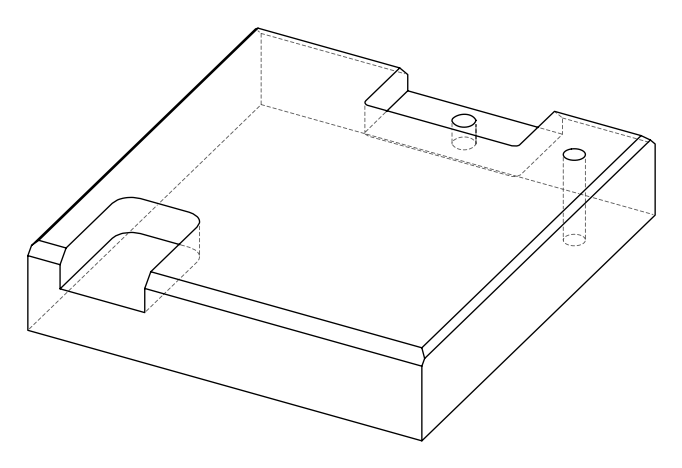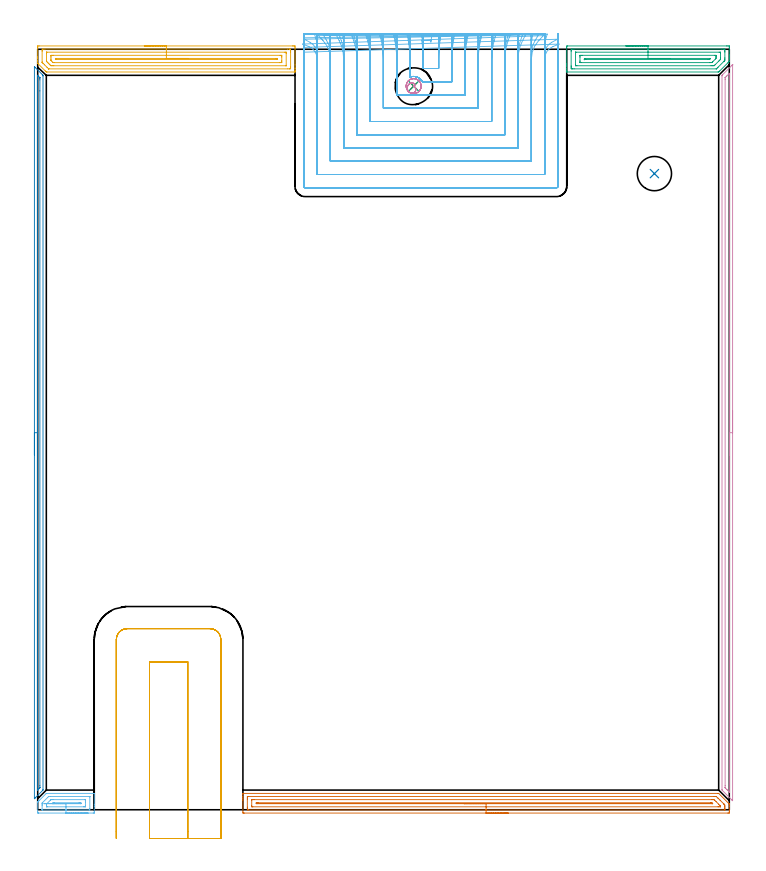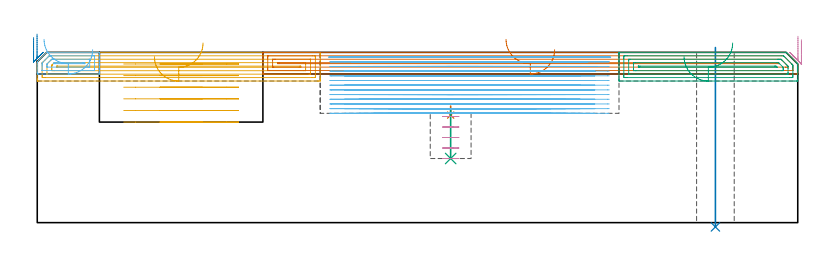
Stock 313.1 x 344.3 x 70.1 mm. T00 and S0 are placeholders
(PLAN: 12 operations, 6 tool changes, 102.1 min)
(1 SPOT_DRILL | STEP1POCKET | NXT0321_9005460120000 | 0.04 min | 2757 mm3)
(2 INDEXABLE_INSERT_DRILL_THROUGH_HOLE_FROM_SOLID | STEP1HOLE | NXT0302_002 | 0.3 min | 13206 mm3)
(3 DRILL_BLIND_HOLE_INTO_CENTER | STEP1POCKET | NXT0301_128 | 0.09 min | 2052 mm3)
(4 MILL_ROUGH_BLIND_HOLE_CONTOUR | STEP1POCKET | NXT0201_013 | Spiral | 0.72 min | 4869 mm3)
(5 AREA_MILL | FG_CHAMFER_SURFACE | UGT0205_001 | 4.82 min | 8565 mm3)
(6 AREA_MILL_1 | FG_CHAMFER_SURFACE_1 | UGT0205_001 | 0.96 min | 1228 mm3)
(7 AREA_MILL_2 | FG_CHAMFER_SURFACE_2 | UGT0205_001 | 7.17 min | 8940 mm3)
(8 AREA_MILL_3 | FG_CHAMFER_SURFACE_3 | UGT0205_001 | 5.4 min | 2479 mm3)
(9 AREA_MILL_4 | FG_CHAMFER_SURFACE_4 | UGT0205_001 | 3.09 min | 5579 mm3)
(10 AREA_MILL_5 | FG_CHAMFER_SURFACE_5 | UGT0205_001 | 5.44 min | 3764 mm3)
(11 MILL_SLOT | SLOT_PARTIAL_RECTANGULAR | UGT0201_136 | Follow Part, ap 5, ae 75% | 5.87 min | 174557 mm3)
(12 MILL_SLOT_1 | SLOT_PARTIAL_RECTANGULAR_1 | NXT0201_009 | Follow Part, ap 2, ae 75% | 68.19 min | 199247 mm3)
(TOOL NXT0321_9005460120000 | NC Spot Drill, 142deg, 12mm, Carbide, Uncoated | D12 PA142 FL30 Z2)
(TOOL NXT0302_002 | Index. Insert Drill 15.5mm [880-D1550L20-05] | D15.5 PA176 FL78 Z2)
(TOOL NXT0301_128 | Carbide Drill 12mm [861.1-1200-036A1-GP GC34] | D12 PA150 FL37.4 Z2)
(TOOL NXT0201_013 | ENDMILL 10mm | D10 FL30 Z4)
(TOOL UGT0205_001 | Chamfer Mill 20 x 3 x 45 deg. | D20 FL50 Z2)
(TOOL UGT0201_136 | Carbide End Mill 20.0 | D20 FL30 Z4)
(TOOL NXT0201_009 | ENDMILL 8mm [2P460-0800-NA 1630] | D8 FL26 Z6)
(OP 1 SPOT_DRILL)
G17 G21 G94 G90
T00 M6
G54
G17 G0 G90 X170.2 Y327.6 S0 M3
G43 Z80.1 H0
G94 G81 G98 Z44.277 F250. R48.
G80
M5
M2
(OP 2 INDEXABLE_INSERT_DRILL_THROUGH_HOLE_FROM_SOLID)
G17 G21 G94 G90
T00 M6
G54
G17 G0 G90 X279.2 Y288. S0 M3
G43 Z80.1 H1
G94 G81 G98 Z-1.771 F250. R72.1
G80
M5
M2
(OP 3 DRILL_BLIND_HOLE_INTO_CENTER)
G17 G21 G94 G90
T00 M6
G54
G17 G0 G90 X170.2 Y327.6 S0 M3
G43 Z80.1 H1
G94 G81 G98 Z26.4 F250. R47.
G80
M5
M2
(OP 4 MILL_ROUGH_BLIND_HOLE_CONTOUR)
G17 G21 G94 G90
T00 M6
G54
G17 G0 G90 X170.2 Y327.6 S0 M3
G43 Z80.1 H0
Z43.68
G94 G3 X170.64 Y328.401 R0.522 F250.
X169.289 Y329.035 R1.391
X167.341 Y327.069 R2.25
X168.752 Y324.524 R2.488
X173.276 Y326.152 R3.4
X168.752 Y324.524 R-3.4
X171.014 Y325.338 R1.7
X170.2 Y327.6 R1.7
G0 Z39.36
G3 X170.64 Y328.401 R0.522
X169.289 Y329.035 R1.391
X167.341 Y327.069 R2.25
X168.752 Y324.524 R2.488
X173.276 Y326.152 R3.4
X168.752 Y324.524 R-3.4
X171.014 Y325.338 R1.7
X170.2 Y327.6 R1.7
G0 Z35.04
G3 X170.64 Y328.401 R0.522
X169.289 Y329.035 R1.391
X167.341 Y327.069 R2.25
X168.752 Y324.524 R2.488
X173.276 Y326.152 R3.4
X168.752 Y324.524 R-3.4
X171.014 Y325.338 R1.7
X170.2 Y327.6 R1.7
G0 Z30.72
G3 X170.64 Y328.401 R0.522
X169.289 Y329.035 R1.391
X167.341 Y327.069 R2.25
X168.752 Y324.524 R2.488
X173.276 Y326.152 R3.4
X168.752 Y324.524 R-3.4
X171.014 Y325.338 R1.7
X170.2 Y327.6 R1.7
G0 Z26.4
G3 X170.64 Y328.401 R0.522
X169.289 Y329.035 R1.391
X167.341 Y327.069 R2.25
X168.752 Y324.524 R2.488
X173.276 Y326.152 R3.4
X168.752 Y324.524 R-3.4
X171.014 Y325.338 R1.7
X170.2 Y327.6 R1.7
G0 Z80.1
M5
M2
(OP 5 AREA_MILL)
G17 G21 G94 G90
T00 M6
G54
G17 G0 G90 X48.25 Y345.8 S1061 M3
G43 Z80.1 H0
Z68.3
G94 G1 X48.288 Z67.428 F250.
X48.402 Z66.564
X48.591 Z65.712
X48.853 Z64.88
X49.187 Z64.074
X49.59 Z63.3
X50.058 Z62.564
X50.59 Z61.872
X51.179 Z61.229
X51.822 Z60.64
X52.514 Z60.108
X53.25 Z59.64
X54.024 Z59.237
X54.83 Z58.903
X55.662 Z58.641
X56.513 Z58.452
X57.378 Z58.338
X58.25 Z58.3
X115.314
X115.88 Y345.799 Z58.301
X116.44 Y345.794 Z58.304
X116.492 Y345.792 Z58.306
X116.496 Y345.237 Z58.861
X116.5 Y344.62 Z59.478
Y337.232 Z66.863
Y335.798 Z68.299
Y335.453 Z68.642
Y334.763 Z69.337
Y334.437 Z69.663
Y334.046 Z70.045
X116.491 Y334.003 Z70.088
X116.327 Y334. Z70.1
X4.194
X3.896 Y334.004 Z70.09
X3.724 Y334.175 Z69.922
X3.412 Y334.488 Z69.612
X0.322 Y337.577 Z66.521
X0.222 Y337.676 Z66.42
X0.024 Y337.877 Z66.221
X0.009 Y337.899 Z66.2
X0. Y337.917 Z66.181
Y339.011 Z65.084
Y340.245 Z63.852
Y340.789 Z63.305
Y344.964 Z59.133
X0.002 Y345.237 Z58.86
X0.008 Y345.792 Z58.306
X0.06 Y345.794 Z58.304
X0.62 Y345.8 Z58.3
X58.25
Y344.386 Z59.714
X113.161
X114.057 Y344.384 Z59.716
X114.093 Y344.382 Z59.718
X114.49 Y344.347 Z59.753
X114.497 Y343.945 Z60.155
X114.499 Y343.458 Z60.642
X114.5 Y343.053 Z61.047
X114.499 Y336.342 Z67.758
X114.498 Y335.94 Z68.16
X114.49 Y335.453 Z68.647
X114.128 Y335.418 Z68.682
X114.093 Y335.417 Z68.683
X113.238 Y335.414 Z68.686
X5.087 Y335.415 Z68.685
X5.049 Y335.416 Z68.684
X4.972 Y335.42 Z68.68
X4.937 Y335.424 Z68.676
X4.925 Y335.432 Z68.668
X4.9 Y335.453 Z68.647
X4.194 Y336.156 Z67.944
X3.118 Y337.232 Z66.868
X2.407 Y337.943 Z66.157
X2.231 Y338.121 Z65.979
X2.057 Y338.301 Z65.799
X2.011 Y338.351 Z65.749
X2.007 Y338.375 Z65.725
X2.003 Y338.425 Z65.675
X2. Y338.526 Z65.574
X2.001 Y343.458 Z60.642
X2.002 Y343.861 Z60.24
X2.01 Y344.347 Z59.753
X2.372 Y344.382 Z59.718
X2.407 Y344.383 Z59.717
X3.262 Y344.386 Z59.714
X58.25
Y342.972 Z61.128
X111.902 Y342.971 Z61.129
X112.306 Y342.969 Z61.131
X112.44 Y342.967 Z61.133
X112.481 Y342.965 Z61.135
X112.49 Y342.89 Z61.21
X112.495 Y342.761 Z61.339
X112.499 Y342.568 Z61.532
X112.5 Y342.376 Z61.725
X112.498 Y337.04 Z67.06
X112.49 Y336.847 Z67.253
X112.487 Y336.834 Z67.266
X112.482 Y336.832 Z67.268
X112.458 Y336.83 Z67.27
X112.407 Y336.829 Z67.271
X112.306 Y336.828 Z67.272
X7.279 Y336.829 Z67.271
X6.874
X6.383 Y336.832 Z67.268
X5.981 Y336.836 Z67.265
X5.575 Y337.232 Z66.868
X5.087 Y337.713 Z66.387
X4.681 Y338.121 Z65.979
X4.194 Y338.617 Z65.483
X4.01 Y338.82 Z65.28
X4.005 Y339.011 Z65.089
X4.001 Y339.202 Z64.898
X4. Y342.568 Z61.532
X4.001 Y342.76 Z61.34
X4.01 Y342.954 Z61.146
X4.013 Y342.966 Z61.134
X4.018 Y342.968 Z61.132
X4.042 Y342.97 Z61.13
X4.093 Y342.971 Z61.129
X4.194 Y342.972 Z61.128
X58.25
Y341.557 Z62.543
X109.749 Y341.556 Z62.544
X110.421 Y341.55 Z62.55
X110.49 Y341.543 Z62.557
X110.493 Y341.443 Z62.657
X110.497 Y341.232 Z62.868
X110.5 Y340.809 Z63.291
Y339.03 Z65.07
X110.497 Y338.575 Z65.525
X110.493 Y338.358 Z65.742
X110.49 Y338.255 Z65.845
X110.39 Y338.249 Z65.851
X109.626 Y338.243 Z65.857
X109.503
X7.646
X7.26 Y338.245 Z65.855
X7.068 Y338.248 Z65.852
X7.024 Y338.249 Z65.851
X6.973 Y338.287 Z65.813
X6.874 Y338.379 Z65.721
X6.244 Y339.011 Z65.089
X6.036 Y339.225 Z64.875
X6.01 Y339.258 Z64.842
X6.006 Y339.283 Z64.817
X6.003 Y339.337 Z64.763
X6.001 Y339.446 Z64.654
X6. Y339.881 Z64.219
Y340.77 Z63.33
X6.003 Y341.225 Z62.875
X6.007 Y341.442 Z62.658
X6.01 Y341.545 Z62.555
X6.11 Y341.551 Z62.549
X6.874 Y341.557 Z62.543
X6.997
X58.25
Y340.143 Z63.957
X107.839
X108.489 Y340.142 Z63.958
X108.492 Y340.14 Z63.96
X108.498 Y340.134 Z63.966
X108.495 Y339.9 Z64.2
X108.49 Y339.736 Z64.364
X108.481 Y339.664 Z64.436
X108.327 Y339.661 Z64.439
X108.082 Y339.658 Z64.442
X8.417 Y339.657 Z64.443
X8.254 Y339.658 Z64.442
X8.124 Y339.661 Z64.439
X8.045 Y339.665 Z64.435
X8.023 Y339.687 Z64.413
X8.01 Y339.9 Z64.2
Y340.064 Z64.036
X8.019 Y340.136 Z63.964
X8.173 Y340.139 Z63.961
X8.418 Y340.142 Z63.958
X58.25 Y340.143 Z63.957
X59.122 Z63.995
X59.986 Z64.109
X60.838 Z64.298
X61.67 Z64.56
X62.476 Z64.894
X63.25 Z65.297
X63.986 Z65.765
X64.678 Z66.296
X65.321 Z66.886
X65.91 Z67.529
X66.441 Z68.221
X66.91 Z68.957
X67.313 Z69.731
X67.647 Z70.537
X67.909 Z71.369
X68.098 Z72.22
X68.212 Z73.085
X68.25 Z73.957
G0 Z80.1
M5
M2
(OP 6 AREA_MILL_1)
G17 G21 G94 G90
T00 M6
G54
G17 G0 G90 X22.8 Y-1.5 S1061 M3
G43 Z80.1 H0
Z71.2
G94 G1 X22.762 Z70.329 F250.
X22.648 Z69.464
X22.459 Z68.612
X22.197 Z67.78
X21.863 Z66.974
X21.46 Z66.2
X20.992 Z65.464
X20.46 Z64.772
X19.871 Z64.129
X19.228 Z63.54
X18.536 Z63.009
X17.8 Z62.54
X17.026 Z62.137
X16.22 Z61.803
X15.388 Z61.541
X14.536 Z61.352
X13.672 Z61.238
X12.8 Z61.2
X0.456
X0.251 Y-1.497 Z61.203
X0. Y-1.491 Z61.205
Y-1.054 Z61.646
Y3.392 Z66.091
X0.001 Y3.495 Z66.191
X0.015 Y3.516 Z66.213
X0.183 Y3.686 Z66.381
X0.456 Y3.956 Z66.655
X0.53 Y4.03 Z66.73
X0.774 Y4.275 Z66.973
X3.865 Y7.366 Z70.064
X3.888 Y7.385 Z70.084
X3.904 Y7.394 Z70.091
X3.983 Y7.4 Z70.1
X25.585
X25.59 Y7.395 Z70.095
X25.6 Y7.368 Z70.067
Y2.479 Z65.179
Y1.625 Z64.319
X25.599 Y-1.024 Z61.671
X25.596 Y-1.477 Z61.219
X25.593 Y-1.491 Z61.205
X25.144 Y-1.5 Z61.2
X12.8
Y-0.086 Z62.614
X2.219 Y-0.085 Z62.615
X2.163
X2.033 Y-0.08 Z62.62
X2.009 Y-0.078 Z62.622
X2.005 Y-0.061 Z62.639
X2.002 Y-0.041 Z62.659
X2.001 Y-0.019 Z62.681
X2. Y0.078 Z62.778
Y1.845 Z64.545
X2.001 Y2.508 Z65.208
X2.002 Y2.726 Z65.426
X2.01 Y2.947 Z65.647
X2.022 Y3.06 Z65.76
X2.073 Y3.115 Z65.815
X2.219 Y3.269 Z65.969
X4.487 Y5.536 Z68.236
X4.864 Y5.909 Z68.609
X4.933 Y5.972 Z68.672
X5.746 Y5.985 Z68.685
X5.802
X23.381
X23.437
X23.567 Y5.98 Z68.68
X23.591 Y5.978 Z68.678
X23.595 Y5.961 Z68.661
X23.598 Y5.941 Z68.641
X23.599 Y5.919 Z68.619
X23.6 Y5.822 Z68.522
X23.599 Y0.524 Z63.224
X23.592 Y0.303 Z63.003
X23.578 Y-0.079 Z62.621
X23.381 Y-0.084 Z62.616
X23.325 Y-0.085 Z62.615
X12.8 Y-0.086 Z62.614
Y1.328 Z64.028
X4.279 Y1.329 Z64.029
X4.109 Y1.33 Z64.03
X4.063 Y1.332 Z64.032
X4.023 Y1.335 Z64.035
X4.01 Y1.412 Z64.112
X4. Y1.607 Z64.307
Y1.625 Z64.325
X4.001 Y2.49 Z65.19
X4.003 Y2.508 Z65.208
X4.024 Y2.612 Z65.312
X4.104 Y2.698 Z65.398
X4.228 Y2.827 Z65.527
X5.71 Y4.311 Z67.011
X5.972 Y4.561 Z67.261
X6.04 Y4.565 Z67.265
X6.333 Y4.57 Z67.27
X6.628 Y4.571 Z67.271
X7.213 Y4.572 Z67.272
X21.321 Y4.571 Z67.271
X21.491 Y4.57 Z67.27
X21.537 Y4.568 Z67.268
X21.577 Y4.565 Z67.265
X21.59 Y4.488 Z67.188
X21.6 Y4.293 Z66.993
Y4.275 Z66.975
Y3.409 Z66.109
Y1.625 Z64.325
X21.596 Y1.409 Z64.109
X21.592 Y1.356 Z64.056
X21.589 Y1.336 Z64.036
X21.525 Y1.333 Z64.033
X21.328 Y1.33 Z64.03
X21.032 Y1.329 Z64.029
X20.736
X12.8 Y1.328 Z64.028
Y2.743 Z65.443
X7.275 Y2.744 Z65.444
X6.692 Y2.749 Z65.449
X6.628 Y2.75 Z65.45
X6.627 Y2.768 Z65.468
X6.628 Y2.776 Z65.476
X6.936 Y3.083 Z65.783
X6.99 Y3.133 Z65.833
X7.009 Y3.148 Z65.848
X7.032 Y3.151 Z65.851
X7.086 Y3.154 Z65.854
X7.311 Y3.157 Z65.857
X7.51
X18.738
X18.972 Y3.156 Z65.856
X19.211 Y3.152 Z65.852
X19.59 Y3.142 Z65.842
X19.593 Y2.77 Z65.47
X19.584 Y2.749 Z65.449
X19.562 Y2.747 Z65.447
X19.504 Y2.745 Z65.445
X19.386 Y2.743 Z65.443
X12.8
X11.928 Z65.481
X11.064 Z65.595
X10.212 Z65.783
X9.38 Z66.046
X8.574 Z66.38
X7.8 Z66.782
X7.064 Z67.251
X6.372 Z67.782
X5.729 Z68.372
X5.14 Z69.015
X4.608 Z69.707
X4.14 Z70.443
X3.737 Z71.217
X3.403 Z72.022
X3.141 Z72.854
X2.952 Z73.706
X2.838 Z74.571
X2.8 Z75.443
G0 Z80.1
M5
M2
(OP 7 AREA_MILL_2)
G17 G21 G94 G90
T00 M6
G54
G17 G0 G90 X213. Y-1.5 S1061 M3
G43 Z80.1 H0
Z71.2
G94 G1 X212.962 Z70.328 F250.
X212.848 Z69.464
X212.659 Z68.612
X212.397 Z67.78
X212.063 Z66.974
X211.66 Z66.2
X211.192 Z65.464
X210.66 Z64.772
X210.071 Z64.129
X209.428 Z63.54
X208.736 Z63.009
X208. Z62.54
X207.226 Z62.137
X206.42 Z61.803
X205.588 Z61.541
X204.736 Z61.352
X203.872 Z61.238
X203. Z61.2
X93.523
X93.047 Y-1.495 Z61.203
X92.909 Y-1.492 Z61.206
X92.9 Y-1.024 Z61.673
Y4.275 Z66.969
Y4.81 Z67.507
Y5.158 Z67.854
Y5.694 Z68.39
Y6.041 Z68.736
Y7.026 Z69.725
X92.908 Y7.387 Z70.078
X92.909 Y7.397 Z70.088
X93.076 Y7.4 Z70.1
X308.009
X308.296 Y7.397 Z70.086
X308.326 Y7.376 Z70.073
X312.899 Y2.803 Z65.499
X313.073 Y2.625 Z65.321
X313.097 Y2.593 Z65.288
X313.1 Y2.429 Z65.127
Y1.625 Z64.319
Y-0.489 Z62.208
X313.095 Y-1.024 Z61.671
X313.091 Y-1.491 Z61.205
X312.952 Y-1.494 Z61.203
X312.477 Y-1.5 Z61.2
X203.
Y-0.086 Z62.614
X95.31 Y-0.085 Z62.615
X95.253
X94.924 Y-0.079 Z62.621
X94.91 Y0.028 Z62.728
X94.903 Y0.261 Z62.961
X94.901 Y0.742 Z63.442
X94.9 Y1.147 Z63.847
Y4.68 Z67.38
Y5.158 Z67.858
X94.902 Y5.562 Z68.262
X94.91 Y5.968 Z68.668
X94.913 Y5.98 Z68.68
X94.919 Y5.982 Z68.682
X94.944 Y5.984 Z68.684
X94.996 Y5.985 Z68.685
X95.101 Y5.986 Z68.686
X306.278 Y5.985 Z68.685
X307.115 Y5.98 Z68.68
X307.178 Y5.979 Z68.679
X308.009 Y5.236 Z67.936
X308.09 Y5.158 Z67.858
X308.902 Y4.348 Z67.048
X310.69 Y2.56 Z65.26
X310.707 Y2.543 Z65.243
X310.738 Y2.508 Z65.208
X311.09 Y2.113 Z64.813
X311.096 Y1.625 Z64.325
X311.099 Y1.221 Z63.921
Y0.742 Z63.442
X311.098 Y0.338 Z63.038
X311.09 Y-0.068 Z62.632
X311.087 Y-0.08 Z62.62
X311.081 Y-0.082 Z62.618
X311.056 Y-0.084 Z62.616
X311.004 Y-0.085 Z62.615
X310.899 Y-0.086 Z62.614
X203.
Y1.329 Z64.029
X97.397
X97.098 Y1.33 Z64.03
X96.998 Y1.332 Z64.032
X96.926 Y1.335 Z64.035
X96.91 Y1.431 Z64.131
X96.905 Y1.625 Z64.325
X96.901 Y1.819 Z64.519
Y4.275 Z66.975
X96.903 Y4.467 Z67.167
X96.91 Y4.534 Z67.234
X96.918 Y4.565 Z67.265
X96.948 Y4.566 Z67.266
X97.098 Y4.569 Z67.269
X97.691 Y4.571 Z67.271
X97.991
X305.028
X305.328 Y4.569 Z67.269
X305.928 Y4.564 Z67.264
X306.221 Y4.552 Z67.252
X306.514 Y4.275 Z66.975
X307.115 Y3.684 Z66.384
X308.292 Y2.508 Z65.208
X308.902 Y1.894 Z64.594
X309.031 Y1.757 Z64.457
X309.09 Y1.688 Z64.388
X309.093 Y1.625 Z64.325
X309.096 Y1.434 Z64.134
X309.09 Y1.366 Z64.066
X309.082 Y1.335 Z64.035
X309.052 Y1.334 Z64.034
X308.902 Y1.331 Z64.031
X308.309 Y1.329 Z64.029
X308.009
X203.
Y2.743 Z65.443
X99.541 Y2.744 Z65.444
X99.122 Y2.747 Z65.447
X98.922 Y2.75 Z65.45
X98.91 Y2.95 Z65.65
X98.922 Y3.15 Z65.85
X99.125 Y3.154 Z65.854
X99.359 Y3.156 Z65.856
X99.779 Y3.157 Z65.857
X304.671
X305.09 Y3.155 Z65.855
X305.156 Y3.153 Z65.853
X305.183 Y3.15 Z65.85
X305.203 Y3.137 Z65.837
X305.328 Y3.02 Z65.72
X305.565 Y2.779 Z65.479
X305.588 Y2.752 Z65.452
X305.589 Y2.749 Z65.449
X305.578 Y2.747 Z65.447
X305.495 Y2.744 Z65.444
X305.328 Y2.743 Z65.443
X305.091
X203.
X202.128 Z65.481
X201.264 Z65.595
X200.412 Z65.783
X199.58 Z66.046
X198.774 Z66.38
X198. Z66.782
X197.264 Z67.251
X196.572 Z67.782
X195.929 Z68.372
X195.34 Z69.015
X194.808 Z69.707
X194.34 Z70.443
X193.937 Z71.217
X193.603 Z72.022
X193.341 Z72.854
X193.152 Z73.706
X193.038 Z74.571
X193. Z75.443
G0 Z80.1
M5
M2
(OP 8 AREA_MILL_3)
G17 G21 G94 G90
T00 M6
G54
G17 G0 G90 X-1.5 Y160.7 S1061 M3
G43 Z80.1 H0
Z76.2
G94 G1 Y160.738 Z75.328 F250.
Y160.852 Z74.464
Y161.041 Z73.612
Y161.303 Z72.78
Y161.637 Z71.974
Y162.04 Z71.2
Y162.508 Z70.464
Y163.039 Z69.772
Y163.629 Z69.129
Y164.272 Z68.54
Y164.964 Z68.009
Y165.7 Z67.54
Y166.474 Z67.137
Y167.28 Z66.803
Y168.112 Z66.541
Y168.963 Z66.352
Y169.828 Z66.238
Y170.7 Z66.2
Y336.312
X-1.498 Y336.39
X-1.496 Y336.392 Z66.201
X-1.489 Y336.39 Z66.209
X-1.336 Y336.237 Z66.361
X-1.192 Y336.093 Z66.507
X2.273 Y332.627 Z69.972
X2.394 Y332.506 Z70.092
X2.4 Y332.226 Z70.1
Y9.152
X2.401 Y8.9 Z70.099
X2.273 Y8.772 Z69.972
X2.236 Y8.736 Z69.936
X-0.889 Y5.611 Z66.811
X-1.192 Y5.307 Z66.506
X-1.336 Y5.163 Z66.361
X-1.49 Y5.01 Z66.208
X-1.496 Y5.008 Z66.201
X-1.499 Y5.01 Z66.199
X-1.5 Y5.088 Z66.2
Y170.7
X-0.086 Z67.614
X-0.085 Y332.404 Z67.615
X-0.084 Y332.464 Z67.616
X-0.08 Y332.509 Z67.62
X-0.078 Y332.517 Z67.622
X-0.072 Y332.514 Z67.628
X0.004 Y332.444 Z67.704
X0.225 Y332.226 Z67.925
X0.896 Y331.55 Z68.596
X0.949 Y331.494 Z68.649
X0.973 Y331.466 Z68.673
X0.979 Y331.421 Z68.679
X0.983 Y331.333 Z68.683
X0.985 Y331.245 Z68.685
X0.986 Y330.441 Z68.686
Y325.447
Y10.87
X0.984 Y10.067 Z68.684
X0.982 Y9.981 Z68.682
X0.979 Y9.952 Z68.679
X0.965 Y9.927 Z68.665
X0.896 Y9.853 Z68.596
X0.56 Y9.511 Z68.26
X0.004 Y8.954 Z67.704
X-0.034 Y8.918 Z67.666
X-0.065 Y8.892 Z67.635
X-0.077 Y8.883 Z67.623
X-0.079 Y8.908 Z67.621
X-0.084 Y9.085 Z67.616
X-0.085 Y9.174 Z67.615
X-0.086 Y170.7 Z67.614
Y171.571 Z67.652
Y172.436 Z67.766
Y173.288 Z67.955
Y174.12 Z68.217
Y174.926 Z68.551
Y175.7 Z68.954
Y176.436 Z69.423
Y177.128 Z69.954
Y177.771 Z70.543
Y178.36 Z71.186
Y178.891 Z71.879
Y179.36 Z72.614
Y179.763 Z73.388
Y180.097 Z74.194
Y180.359 Z75.026
Y180.548 Z75.878
Y180.662 Z76.743
Y180.7 Z77.614
G0 Z80.1
M5
M2
(OP 9 AREA_MILL_4)
G17 G21 G94 G90
T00 M6
G54
G17 G0 G90 X266.3 Y345.8 S1061 M3
G43 Z80.1 H0
Z68.3
G94 G1 X266.338 Z67.428 F250.
X266.452 Z66.563
X266.641 Z65.712
X266.903 Z64.88
X267.237 Z64.074
X267.64 Z63.3
X268.108 Z62.564
X268.64 Z61.872
X269.229 Z61.229
X269.872 Z60.64
X270.564 Z60.108
X271.3 Z59.64
X272.074 Z59.237
X272.88 Z58.903
X273.712 Z58.641
X274.564 Z58.452
X275.428 Z58.338
X276.3 Z58.3
X311.916
X312.482 Y345.799 Z58.301
X313.041 Y345.794 Z58.303
X313.092 Y345.791 Z58.306
X313.1 Y345.237 Z58.86
Y341.679 Z62.415
Y341.131 Z62.966
Y340.789 Z63.306
Y340.242 Z63.854
Y339.9 Z64.194
X313.099 Y338.804 Z65.294
X313.097 Y338.798 Z65.301
X312.868 Y338.566 Z65.53
X312.482 Y338.181 Z65.918
X308.771 Y334.471 Z69.629
X308.482 Y334.181 Z69.915
X308.305 Y334.004 Z70.09
X308.015 Y334. Z70.1
X239.672
X239.51 Y334.003 Z70.088
X239.507 Y334.044 Z70.048
X239.5 Y334.433 Z69.667
Y334.769 Z69.33
Y335.453 Z68.642
Y336.684 Z67.413
Y337.232 Z66.863
Y337.847 Z66.248
Y345.237 Z58.861
X239.502 Y345.513 Z58.585
X239.51 Y345.792 Z58.306
X239.79 Y345.799 Z58.299
X276.3 Y345.8 Z58.3
Y344.386 Z59.714
X309.763
X310.658 Y344.384 Z59.716
X310.695 Y344.382 Z59.718
X311.09 Y344.347 Z59.753
X311.098 Y343.946 Z60.154
X311.099 Y343.458 Z60.642
X311.1 Y343.055 Z61.045
Y340.386 Z63.714
X311.099 Y339.9 Z64.2
X311.097 Y339.5 Z64.6
X311.09 Y339.256 Z64.844
X310.858 Y339.011 Z65.089
X310.778 Y338.928 Z65.172
X310.695 Y338.845 Z65.256
X308.015 Y336.164 Z67.936
X307.657 Y335.809 Z68.291
X307.296 Y335.453 Z68.647
X307.262 Y335.423 Z68.677
X307.198 Y335.417 Z68.683
X307.159 Y335.415 Z68.685
X242.837 Y335.414 Z68.686
X241.942 Y335.416 Z68.684
X241.905 Y335.418 Z68.682
X241.51 Y335.453 Z68.647
X241.502 Y335.854 Z68.246
X241.501 Y336.342 Z67.758
X241.5 Y336.745 Z67.355
X241.501 Y343.458 Z60.642
X241.502 Y343.859 Z60.241
X241.51 Y344.347 Z59.753
X241.87 Y344.382 Z59.718
X241.905 Y344.384 Z59.716
X242.76 Y344.386 Z59.714
X276.3
Y342.972 Z61.128
X308.504 Y342.971 Z61.129
X308.908 Y342.969 Z61.131
X309.042 Y342.967 Z61.133
X309.083 Y342.965 Z61.135
X309.09 Y342.886 Z61.214
X309.095 Y342.759 Z61.341
X309.099 Y342.568 Z61.532
X309.1 Y342.378 Z61.722
Y340.599 Z63.501
X309.095 Y339.9 Z64.2
X309.094 Y339.715 Z64.385
X308.908 Y339.514 Z64.586
X308.658 Y339.259 Z64.841
X308.411 Y339.011 Z65.089
X306.631 Y337.232 Z66.868
X306.429 Y337.032 Z67.068
X306.228 Y336.835 Z67.265
X305.737 Y336.831 Z67.269
X305.335 Y336.829 Z67.271
X304.846
X244.096
X243.692 Y336.831 Z67.269
X243.557 Y336.833 Z67.267
X243.517 Y336.835 Z67.265
X243.51 Y336.914 Z67.186
X243.505 Y337.041 Z67.059
X243.501 Y337.232 Z66.868
X243.5 Y337.423 Z66.677
X243.501 Y342.758 Z61.342
X243.509 Y342.95 Z61.15
X243.511 Y342.966 Z61.134
X243.516 Y342.968 Z61.132
X243.54 Y342.97 Z61.13
X243.591 Y342.971 Z61.129
X243.692 Y342.972 Z61.128
X276.3
Y341.557 Z62.543
X306.351
X307.023 Y341.55 Z62.55
X307.09 Y341.541 Z62.559
X307.094 Y341.442 Z62.658
X307.098 Y341.231 Z62.869
X307.1 Y340.811 Z63.289
Y340.789 Z63.311
X307.09 Y340.356 Z63.744
X307.084 Y340.145 Z63.955
X306.983 Y340.038 Z64.062
X306.85 Y339.9 Z64.2
X305.649 Y338.698 Z65.402
X305.335 Y338.387 Z65.713
X305.197 Y338.258 Z65.842
X304.441 Y338.245 Z65.855
X304.318 Y338.244 Z65.857
X246.249 Y338.243
X245.577 Y338.25 Z65.85
X245.51 Y338.259 Z65.841
X245.506 Y338.358 Z65.742
X245.502 Y338.569 Z65.531
X245.5 Y338.989 Z65.111
Y340.768 Z63.332
X245.502 Y341.223 Z62.877
X245.506 Y341.44 Z62.66
X245.51 Y341.543 Z62.557
X245.607 Y341.551 Z62.549
X246.372 Y341.557 Z62.543
X246.494
X276.3
Y340.143 Z63.957
X304.329
X304.441 Y340.141 Z63.959
X304.59 Y340.137 Z63.963
X304.624 Y340.134 Z63.966
X304.593 Y340.096 Z64.004
X304.556 Y340.056 Z64.044
X304.402 Y339.9 Z64.2
X304.227 Y339.733 Z64.367
X304.164 Y339.674 Z64.426
X304.036 Y339.664 Z64.436
X303.79 Y339.659 Z64.441
X303.548 Y339.658 Z64.442
X248.159 Y339.657 Z64.443
X247.508 Y339.658 Z64.442
X247.506 Y339.659 Z64.441
X247.502 Y339.664 Z64.436
X247.504 Y339.9 Z64.2
X247.51 Y340.064 Z64.036
X247.517 Y340.136 Z63.964
X247.67 Y340.139 Z63.961
X247.915 Y340.142 Z63.958
X276.3 Y340.143 Z63.957
X277.172 Z63.995
X278.036 Z64.109
X278.888 Z64.298
X279.72 Z64.56
X280.526 Z64.894
X281.3 Z65.297
X282.036 Z65.765
X282.728 Z66.296
X283.371 Z66.886
X283.96 Z67.529
X284.491 Z68.221
X284.96 Z68.957
X285.363 Z69.731
X285.697 Z70.537
X285.959 Z71.369
X286.148 Z72.22
X286.262 Z73.085
X286.3 Z73.957
G0 Z80.1
M5
M2
(OP 10 AREA_MILL_5)
G17 G21 G94 G90
T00 M6
G54
G17 G0 G90 X314.6 Y180.7 S1061 M3
G43 Z80.1 H0
Z75.3
G94 G1 Y180.662 Z74.428 F250.
Y180.548 Z73.564
Y180.359 Z72.712
Y180.097 Z71.88
Y179.763 Z71.074
Y179.36 Z70.3
Y178.892 Z69.564
Y178.361 Z68.872
Y177.771 Z68.229
Y177.128 Z67.64
Y176.436 Z67.109
Y175.7 Z66.64
Y174.926 Z66.237
Y174.12 Z65.903
Y173.288 Z65.641
Y172.437 Z65.452
Y171.572 Z65.338
Y170.7 Z65.3
Y4.185
X314.598 Y4.111
X314.596 Y4.108 Z65.302
X314.589 Y4.111 Z65.309
X314.54 Y4.159 Z65.357
X314.433 Y4.266 Z65.464
X314.291 Y4.408 Z65.607
X314.011 Y4.689 Z65.889
X309.923 Y8.777 Z69.976
X309.804 Y8.905 Z70.09
X309.8 Y9.167 Z70.1
Y332.233
X309.804 Y332.495 Z70.09
X309.923 Y332.624 Z69.976
X314.291 Y336.992 Z65.607
X314.433 Y337.134 Z65.464
X314.589 Y337.29 Z65.308
X314.596 Y337.292 Z65.301
X314.599 Y337.29 Z65.299
X314.6 Y337.215 Z65.3
Y170.7
X313.186 Z66.714
X313.185 Y8.183 Z66.715
X313.184 Y8.09 Z66.716
X313.182 Y8.029 Z66.718
X313.179 Y7.991 Z66.721
X313.169 Y7.993 Z66.731
X313.093 Y8.063 Z66.807
X312.875 Y8.275 Z67.025
X312.2 Y8.95 Z67.7
X311.982 Y9.168 Z67.918
X311.307 Y9.846 Z68.593
X311.255 Y9.902 Z68.645
X311.231 Y9.93 Z68.669
X311.221 Y9.97 Z68.679
X311.218 Y10.06 Z68.682
X311.216 Y10.152 Z68.684
X311.214 Y10.953 Z68.686
Y330.54
X311.216 Y331.34 Z68.684
X311.218 Y331.428 Z68.682
X311.221 Y331.458 Z68.679
X311.238 Y331.479 Z68.662
X311.307 Y331.553 Z68.593
X311.645 Y331.895 Z68.255
X311.982 Y332.232 Z67.918
X312.984 Y333.234 Z66.916
X313.093 Y333.343 Z66.807
X313.13 Y333.378 Z66.77
X313.161 Y333.404 Z66.739
X313.175 Y333.415 Z66.725
X313.179 Y333.4 Z66.721
X313.184 Y333.217 Z66.716
X313.185 Y333.125 Z66.715
X313.186 Y170.7 Z66.714
Y169.829 Z66.752
Y168.964 Z66.866
Y168.112 Z67.055
Y167.28 Z67.317
Y166.474 Z67.651
Y165.7 Z68.054
Y164.964 Z68.523
Y164.272 Z69.054
Y163.629 Z69.643
Y163.04 Z70.286
Y162.509 Z70.979
Y162.04 Z71.714
Y161.637 Z72.488
Y161.303 Z73.294
Y161.041 Z74.126
Y160.852 Z74.978
Y160.738 Z75.843
Y160.7 Z76.714
G0 Z80.1
M5
M2
(OP 11 MILL_SLOT)
G17 G21 G94 G90
T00 M6
G54
G17 G0 G90 X67.9 Y-13. S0 M3
G43 Z80.1 H0
Z65.317
G94 G1 Y-10. F250.
Y67. F500.
X50.6
Y-10.
Y-13. F250.
X82.9
Y-10.
Y77.1 F500.
G3 X78. Y82. R4.9
G1 X40.5
G3 X35.6 Y77.1 R4.9
G1 Y-10.
Y-13. F250.
G0 X67.9 Z60.533
G1 Y-10.
Y67. F500.
X50.6
Y-10.
Y-13. F250.
X82.9
Y-10.
Y77.1 F500.
G3 X78. Y82. R4.9
G1 X40.5
G3 X35.6 Y77.1 R4.9
G1 Y-10.
Y-13. F250.
G0 X67.9 Z55.75
G1 Y-10.
Y67. F500.
X50.6
Y-10.
Y-13. F250.
X82.9
Y-10.
Y77.1 F500.
G3 X78. Y82. R4.9
G1 X40.5
G3 X35.6 Y77.1 R4.9
G1 Y-10.
Y-13. F250.
G0 X67.9 Z50.967
G1 Y-10.
Y67. F500.
X50.6
Y-10.
Y-13. F250.
X82.9
Y-10.
Y77.1 F500.
G3 X78. Y82. R4.9
G1 X40.5
G3 X35.6 Y77.1 R4.9
G1 Y-10.
Y-13. F250.
G0 X67.9 Z46.183
G1 Y-10.
Y67. F500.
X50.6
Y-10.
Y-13. F250.
X82.9
Y-10.
Y77.1 F500.
G3 X78. Y82. R4.9
G1 X40.5
G3 X35.6 Y77.1 R4.9
G1 Y-10.
Y-13. F250.
G0 X67.9 Z41.4
G1 Y-10.
Y67. F500.
X50.6
Y-10.
Y-13. F250.
X82.9
Y-10.
Y77.1 F500.
G3 X78. Y82. R4.9
G1 X40.5
G3 X35.6 Y77.1 R4.9
G1 Y-10.
Y-13. F250.
G0 Z80.1
M5
M2
(OP 12 MILL_SLOT_1)
G17 G21 G94 G90
T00 M6
G54
G17 G0 G90 X178.534 Y351.269 S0 M3
G43 Z80.1 H1
Z68.169
G94 G1 X178.103 Y348.3 F250.
G3 X178.001 Y347.563 R58. F500.
X177.898 Y348.3 R58.
G1 X173.853
G2 X174.5 Y339.967 R54.
G1 Y335.6
X181.5
Y339.96
G2 X182.148 Y348.3 R54.
G1 X182.611 Y351.264 F250.
X167.25 Y351.254
X167.771 Y348.3
G2 X168.5 Y339.967 R48. F500.
G1 Y331.658
X168.627 Y331.722
X168.735 Y331.761
X169.173 Y331.867
X169.634 Y331.966
X169.877 Y331.995
X170.233 Y331.991
X170.714 Y331.968
X170.988 Y331.936
X171.306 Y331.853
X171.862 Y331.675
X172.056 Y331.597
X172.415 Y331.392
X172.903 Y331.078
X173.06 Y330.961
X173.757 Y330.203
X173.883 Y330.026
X174.105 Y329.6
X187.5
Y339.96
G2 X188.23 Y348.3 R48.
G1 X188.751 Y351.254 F250.
X161.07 Y351.24
X161.665 Y348.3
G2 X162.5 Y339.967 R42. F500.
G1 Y323.6
X168.36
X171.36 F250.
X169.013
X172.013
X193.5 F500.
Y339.96
G2 X194.336 Y348.3 R42.
G1 X194.932 Y351.24 F250.
X154.828 Y351.219
X155.522 Y348.3
G2 X156.5 Y339.967 R36. F500.
G1 Y317.6
X199.5
Y339.96
G2 X200.479 Y348.3 R36.
G1 X201.174 Y351.218 F250.
X148.486 Y351.182
X149.32 Y348.3
G2 X150.5 Y339.967 R30. F500.
G1 Y311.6
X205.5
Y339.96
G2 X206.683 Y348.3 R30.
G1 X207.517 Y351.182 F250.
X141.965 Y351.113
X143.007 Y348.3
G2 X144.5 Y339.967 R24. F500.
G1 Y305.6
X211.5
Y339.96
G2 X212.996 Y348.3 R24.
G1 X214.038 Y351.113 F250.
X135.066 Y350.959
X136.455 Y348.3
G2 X138.5 Y339.967 R18. F500.
G1 Y299.6
X217.5
Y339.96
G2 X219.549 Y348.3 R18.
G1 X220.939 Y350.959 F250.
X127.052 Y350.459
X129.135 Y348.3
G2 X132.5 Y339.967 R12. F500.
G1 Y293.6
X223.5
Y339.96
G2 X226.872 Y348.3 R12.
G1 X228.957 Y350.457 F250.
X119.909 Y346.649 F500.
X122.7 Y345.549 F250.
G2 X126.5 Y339.967 R6. F500.
G1 Y287.6
X229.5
Y339.96
G2 X233.302 Y345.543 R6.
G1 X236.094 Y346.641 F250.
X120.5 Y342.967 F500.
Y339.967 F250.
Y282.2 F500.
G3 X121.1 Y281.6 R0.6
G1 X234.9
G3 X235.5 Y282.2 R0.6
G1 Y339.96
Y342.96 F250.
G0 Z80.1
X173.803 Y351.28
Z66.238
G1 X174.146 Y348.3
G2 X174.5 Y342.128 R54. F500.
G1 Y335.6
X181.5
Y342.129
G2 X181.854 Y348.3 R54.
G1 X182.197 Y351.28 F250.
X167.716 Y351.275
X168.102 Y348.3
G2 X168.5 Y342.128 R48. F500.
G1 Y331.658
X168.627 Y331.722
X168.733 Y331.76
X169.201 Y331.873
X169.634 Y331.966
X169.874 Y331.995
X170.26 Y331.99
X170.714 Y331.968
X170.988 Y331.936
X171.306 Y331.853
X171.862 Y331.675
X172.056 Y331.597
X172.415 Y331.392
X172.903 Y331.078
X173.06 Y330.961
X173.757 Y330.203
X173.882 Y330.027
X174.105 Y329.6
X187.5
Y342.129
G2 X187.898 Y348.3 R48.
G1 X188.284 Y351.275 F250.
X161.603 Y351.267
X162.044 Y348.3
G2 X162.5 Y342.128 R42. F500.
G1 Y323.6
X168.36
X171.36 F250.
X169.013
X172.013
X193.5 F500.
Y342.129
G2 X193.956 Y348.3 R42.
G1 X194.397 Y351.267 F250.
X155.453 Y351.256
X155.967 Y348.3
G2 X156.5 Y342.128 R36. F500.
G1 Y317.6
X199.5
Y342.129
G2 X200.033 Y348.3 R36.
G1 X200.547 Y351.256 F250.
X149.241 Y351.236
X149.858 Y348.3
G2 X150.5 Y342.128 R30. F500.
G1 Y311.6
X205.5
Y342.129
G2 X206.141 Y348.3 R30.
G1 X206.759 Y351.236 F250.
X142.921 Y351.199
X143.693 Y348.3
G2 X144.5 Y342.128 R24. F500.
G1 Y305.6
X211.5
Y342.129
G2 X212.307 Y348.3 R24.
G1 X213.078 Y351.199 F250.
X136.38 Y351.118
X137.409 Y348.3
G2 X138.5 Y342.128 R18. F500.
G1 Y299.6
X217.5
Y342.129
G2 X218.591 Y348.3 R18.
G1 X219.619 Y351.118 F250.
X129.248 Y350.873
X130.791 Y348.3
G2 X132.5 Y342.128 R12. F500.
G1 Y293.6
X223.5
Y342.129
G2 X225.208 Y348.3 R12.
G1 X226.751 Y350.873 F250.
X120.678 Y348.834
X123.324 Y347.422
G2 X126.5 Y342.128 R6. F500.
G1 Y287.6
X229.5
Y342.129
G2 X232.687 Y347.429 R6.
G1 X235.337 Y348.836 F250.
X120.5 Y345.128 F500.
Y342.128 F250.
Y282.2 F500.
G3 X121.1 Y281.6 R0.6
G1 X234.9
G3 X235.5 Y282.2 R0.6
G1 Y342.129
Y345.129 F250.
G0 Z80.1
X174.368 Y351.298
Z64.308
G1 X174.469 Y348.3
G2 X174.5 Y346.473 R54. F500.
G1 Y335.6
X181.5
Y346.481
G2 X181.531 Y348.3 R54.
G1 X181.632 Y351.298 F250.
X168.351
X168.465 Y348.3
G2 X168.5 Y346.473 R48. F500.
G1 Y331.658
X168.627 Y331.722
X168.733 Y331.76
X169.201 Y331.873
X169.641 Y331.967
X169.874 Y331.995
X170.26 Y331.99
X170.714 Y331.968
X170.988 Y331.936
X171.306 Y331.853
X171.862 Y331.675
X172.054 Y331.598
X172.427 Y331.384
X172.903 Y331.078
X173.06 Y330.961
X173.757 Y330.203
X173.882 Y330.027
X174.105 Y329.6
X187.5
Y346.481
G2 X187.534 Y348.3 R48.
G1 X187.648 Y351.298 F250.
X162.33 Y351.297
X162.46 Y348.3
G2 X162.5 Y346.473 R42. F500.
G1 Y323.6
X168.36
X171.36 F250.
X169.013
X172.013
X193.5 F500.
Y346.481
G2 X193.539 Y348.3 R42.
G1 X193.669 Y351.297 F250.
X156.301 Y351.296
X156.454 Y348.3
G2 X156.5 Y346.473 R36. F500.
G1 Y317.6
X199.5
Y346.481
G2 X199.546 Y348.3 R36.
G1 X199.698 Y351.296 F250.
X150.262 Y351.294
X150.444 Y348.3
G2 X150.5 Y346.473 R30. F500.
G1 Y311.6
X205.5
Y346.481
G2 X205.555 Y348.3 R30.
G1 X205.737 Y351.294 F250.
X144.202 Y351.291
X144.43 Y348.3
G2 X144.5 Y346.473 R24. F500.
G1 Y305.6
X211.5
Y346.481
G2 X211.569 Y348.3 R24.
G1 X211.796 Y351.291 F250.
X138.103 Y351.284
X138.407 Y348.3
G2 X138.5 Y346.473 R18. F500.
G1 Y299.6
X217.5
Y346.481
G2 X217.592 Y348.3 R18.
G1 X217.895 Y351.285 F250.
X131.903 Y351.265
X132.36 Y348.3
G2 X132.5 Y346.473 R12. F500.
G1 Y293.6
X223.5
Y346.481
G2 X223.639 Y348.3 R12.
G1 X224.093 Y351.265 F250.
X125.302 Y351.158
X126.215 Y348.3
G2 X126.5 Y346.473 R6. F500.
G1 Y287.6
X229.5
Y346.481
G2 X229.782 Y348.3 R6.
G1 X230.692 Y351.159 F250.
X120.5 Y349.473
Y346.473
Y282.2 F500.
G3 X121.1 Y281.6 R0.6
G1 X234.9
G3 X235.5 Y282.2 R0.6
G1 Y346.481
Y349.481 F250.
G0 X174.486 Y351.3 Z62.377
G1 X174.499 Y348.3
X174.5 Y348.061 F500.
Y335.6
X181.5
Y348.051
X181.501 Y348.3
X181.514 Y351.3 F250.
X168.484
X168.499 Y348.3
X168.5 Y348.061 F500.
Y331.658
X168.627 Y331.722
X168.735 Y331.761
X169.173 Y331.867
X169.634 Y331.966
X169.877 Y331.995
X170.233 Y331.991
X170.714 Y331.968
X170.988 Y331.936
X171.306 Y331.853
X171.862 Y331.675
X172.054 Y331.598
X172.427 Y331.384
X172.903 Y331.078
X173.06 Y330.961
X173.757 Y330.203
X173.883 Y330.026
X174.105 Y329.6
X187.5
Y348.051
X187.501 Y348.3
X187.516 Y351.3 F250.
X162.482
X162.499 Y348.3
X162.5 Y348.061 F500.
Y323.6
X168.36
X171.36 F250.
X169.013
X172.013
X193.5 F500.
Y348.051
X193.501 Y348.3
X193.519 Y351.3 F250.
X156.479
X156.499 Y348.3
X156.5 Y348.061 F500.
Y317.6
X199.5
Y348.051
X199.501 Y348.3
X199.522 Y351.3 F250.
X150.475
X150.499 Y348.3
X150.5 Y348.061 F500.
Y311.6
X205.5
Y348.051
G2 X205.501 Y348.3 R30.
G1 X205.526 Y351.3 F250.
X144.469
X144.499 Y348.3
G2 X144.5 Y348.061 R24. F500.
G1 Y305.6
X211.5
Y348.051
G2 X211.501 Y348.3 R24.
G1 X211.532 Y351.3 F250.
X138.459
X138.498 Y348.3
G2 X138.5 Y348.061 R18. F500.
G1 Y299.6
X217.5
Y348.051
G2 X217.502 Y348.3 R18.
G1 X217.543 Y351.3 F250.
X132.438 Y351.299
X132.498 Y348.3
G2 X132.5 Y348.061 R12. F500.
G1 Y293.6
X223.5
Y348.051
G2 X223.503 Y348.3 R12.
G1 X223.565 Y351.299 F250.
X126.376 Y351.298
X126.495 Y348.3
G2 X126.5 Y348.061 R6. F500.
G1 Y287.6
X229.5
Y348.051
G2 X229.505 Y348.3 R6.
G1 X229.63 Y351.297 F250.
X120.5 Y351.061
Y348.061
Y282.2 F500.
G3 X121.1 Y281.6 R0.6
G1 X234.9
G3 X235.5 Y282.2 R0.6
G1 Y348.051
Y351.051 F250.
G0 X174.5 Y351.3 Z60.446
G1 Y348.3
Y335.6 F500.
X181.5
Y348.3
Y351.3 F250.
X168.5
Y348.3
Y331.658 F500.
X168.627 Y331.722
X168.735 Y331.761
X169.173 Y331.867
X169.634 Y331.966
X169.877 Y331.995
X170.233 Y331.991
X170.714 Y331.968
X170.988 Y331.936
X171.306 Y331.853
X171.862 Y331.675
X172.056 Y331.597
X172.415 Y331.392
X172.903 Y331.078
X173.06 Y330.961
X173.757 Y330.203
X173.883 Y330.026
X174.105 Y329.6
X187.5
Y348.3
Y351.3 F250.
X162.5
Y348.3
Y323.6 F500.
X168.36
X171.36 F250.
X169.013
X172.013
X193.5 F500.
Y348.3
Y351.3 F250.
X156.5
Y348.3
Y317.6 F500.
X199.5
Y348.3
Y351.3 F250.
X150.5
Y348.3
Y311.6 F500.
X205.5
Y348.3
Y351.3 F250.
X144.5
Y348.3
Y305.6 F500.
X211.5
Y348.3
Y351.3 F250.
X138.5
Y348.3
Y299.6 F500.
X217.5
Y348.3
Y351.3 F250.
X132.5
Y348.3
Y293.6 F500.
X223.5
Y348.3
Y351.3 F250.
X126.5
Y348.3
Y287.6 F500.
X229.5
Y348.3
Y351.3 F250.
X120.5
Y348.3
Y282.2 F500.
G3 X121.1 Y281.6 R0.6
G1 X234.9
G3 X235.5 Y282.2 R0.6
G1 Y348.3
Y351.3 F250.
G0 X174.5 Z58.515
G1 Y348.3
Y335.6 F500.
X181.5
Y348.3
Y351.3 F250.
X168.5
Y348.3
Y331.658 F500.
X168.627 Y331.722
X168.735 Y331.761
X169.173 Y331.867
X169.634 Y331.966
X169.877 Y331.995
X170.233 Y331.991
X170.714 Y331.968
X170.988 Y331.936
X171.306 Y331.853
X171.862 Y331.675
X172.056 Y331.597
X172.415 Y331.392
X172.903 Y331.078
X173.06 Y330.961
X173.757 Y330.203
X173.883 Y330.026
X174.105 Y329.6
X187.5
Y348.3
Y351.3 F250.
X162.5
Y348.3
Y323.6 F500.
X168.36
X171.36 F250.
X169.013
X172.013
X193.5 F500.
Y348.3
Y351.3 F250.
X156.5
Y348.3
Y317.6 F500.
X199.5
Y348.3
Y351.3 F250.
X150.5
Y348.3
Y311.6 F500.
X205.5
Y348.3
Y351.3 F250.
X144.5
Y348.3
Y305.6 F500.
X211.5
Y348.3
Y351.3 F250.
X138.5
Y348.3
Y299.6 F500.
X217.5
Y348.3
Y351.3 F250.
X132.5
Y348.3
Y293.6 F500.
X223.5
Y348.3
Y351.3 F250.
X126.5
Y348.3
Y287.6 F500.
X229.5
Y348.3
Y351.3 F250.
X120.5
Y348.3
Y282.2 F500.
G3 X121.1 Y281.6 R0.6
G1 X234.9
G3 X235.5 Y282.2 R0.6
G1 Y348.3
Y351.3 F250.
G0 X174.5 Z56.585
G1 Y348.3
Y335.6 F500.
X181.5
Y348.3
Y351.3 F250.
X168.5
Y348.3
Y331.658 F500.
X168.627 Y331.722
X168.735 Y331.761
X169.173 Y331.867
X169.634 Y331.966
X169.877 Y331.995
X170.233 Y331.991
X170.714 Y331.968
X170.988 Y331.936
X171.306 Y331.853
X171.862 Y331.675
X172.056 Y331.597
X172.415 Y331.392
X172.903 Y331.078
X173.06 Y330.961
X173.757 Y330.203
X173.882 Y330.027
X174.104 Y329.6
X187.5
Y348.3
Y351.3 F250.
X162.5
Y348.3
Y323.6 F500.
X168.36
X171.36 F250.
X169.013
X172.013
X193.5 F500.
Y348.3
Y351.3 F250.
X156.5
Y348.3
Y317.6 F500.
X199.5
Y348.3
Y351.3 F250.
X150.5
Y348.3
Y311.6 F500.
X205.5
Y348.3
Y351.3 F250.
X144.5
Y348.3
Y305.6 F500.
X211.5
Y348.3
Y351.3 F250.
X138.5
Y348.3
Y299.6 F500.
X217.5
Y348.3
Y351.3 F250.
X132.5
Y348.3
Y293.6 F500.
X223.5
Y348.3
Y351.3 F250.
X126.5
Y348.3
Y287.6 F500.
X229.5
Y348.3
Y351.3 F250.
X120.5
Y348.3
Y282.2 F500.
G3 X121.1 Y281.6 R0.6
G1 X234.9
G3 X235.5 Y282.2 R0.6
G1 Y348.3
Y351.3 F250.
G0 X174.5 Z54.654
G1 Y348.3
Y335.6 F500.
X181.5
Y348.3
Y351.3 F250.
X168.5
Y348.3
Y331.658 F500.
X168.627 Y331.723
X168.735 Y331.761
X169.173 Y331.867
X169.634 Y331.966
X169.877 Y331.995
X170.233 Y331.991
X170.714 Y331.968
X170.988 Y331.936
X171.306 Y331.853
X171.862 Y331.675
X172.056 Y331.598
X172.417 Y331.39
X172.903 Y331.078
X173.06 Y330.961
X173.756 Y330.204
X173.883 Y330.024
X174.104 Y329.6
X187.5
Y348.3
Y351.3 F250.
X162.5
Y348.3
Y323.6 F500.
X168.36
X171.36 F250.
X169.013
X172.013
X193.5 F500.
Y348.3
Y351.3 F250.
X156.5
Y348.3
Y317.6 F500.
X199.5
Y348.3
Y351.3 F250.
X150.5
Y348.3
Y311.6 F500.
X205.5
Y348.3
Y351.3 F250.
X144.5
Y348.3
Y305.6 F500.
X211.5
Y348.3
Y351.3 F250.
X138.5
Y348.3
Y299.6 F500.
X217.5
Y348.3
Y351.3 F250.
X132.5
Y348.3
Y293.6 F500.
X223.5
Y348.3
Y351.3 F250.
X126.5
Y348.3
Y287.6 F500.
X229.5
Y348.3
Y351.3 F250.
X120.5
Y348.3
Y282.2 F500.
G3 X121.1 Y281.6 R0.6
G1 X234.9
G3 X235.5 Y282.2 R0.6
G1 Y348.3
Y351.3 F250.
G0 X174.5 Z52.723
G1 Y348.3
Y335.6 F500.
X181.5
Y348.3
Y351.3 F250.
X168.5
Y348.3
Y331.658 F500.
X168.627 Y331.723
X168.735 Y331.761
X169.173 Y331.867
X169.634 Y331.966
X169.877 Y331.995
X170.233 Y331.991
X170.714 Y331.968
X170.988 Y331.936
X171.306 Y331.853
X171.862 Y331.675
X172.056 Y331.598
X172.417 Y331.39
X172.903 Y331.078
X173.06 Y330.961
X173.756 Y330.204
X173.884 Y330.023
X174.105 Y329.6
X187.5
Y348.3
Y351.3 F250.
X162.5
Y348.3
Y323.6 F500.
X168.36
X171.36 F250.
X169.013
X172.013
X193.5 F500.
Y348.3
Y351.3 F250.
X156.5
Y348.3
Y317.6 F500.
X199.5
Y348.3
Y351.3 F250.
X150.5
Y348.3
Y311.6 F500.
X205.5
Y348.3
Y351.3 F250.
X144.5
Y348.3
Y305.6 F500.
X211.5
Y348.3
Y351.3 F250.
X138.5
Y348.3
Y299.6 F500.
X217.5
Y348.3
Y351.3 F250.
X132.5
Y348.3
Y293.6 F500.
X223.5
Y348.3
Y351.3 F250.
X126.5
Y348.3
Y287.6 F500.
X229.5
Y348.3
Y351.3 F250.
X120.5
Y348.3
Y282.2 F500.
G3 X121.1 Y281.6 R0.6
G1 X234.9
G3 X235.5 Y282.2 R0.6
G1 Y348.3
Y351.3 F250.
G0 X174.5 Z50.792
G1 Y348.3
Y335.6 F500.
X181.5
Y348.3
Y351.3 F250.
X168.5
Y348.3
Y331.658 F500.
X168.627 Y331.722
X168.735 Y331.761
X169.173 Y331.867
X169.634 Y331.966
X169.877 Y331.995
X170.233 Y331.991
X170.714 Y331.968
X170.988 Y331.936
X171.306 Y331.853
X171.862 Y331.675
X172.056 Y331.597
X172.415 Y331.392
X172.903 Y331.078
X173.06 Y330.961
X173.757 Y330.203
X173.883 Y330.026
X174.105 Y329.6
X187.5
Y348.3
Y351.3 F250.
X162.5
Y348.3
Y323.6 F500.
X168.36
X171.36 F250.
X169.013
X172.013
X193.5 F500.
Y348.3
Y351.3 F250.
X156.5
Y348.3
Y317.6 F500.
X199.5
Y348.3
Y351.3 F250.
X150.5
Y348.3
Y311.6 F500.
X205.5
Y348.3
Y351.3 F250.
X144.5
Y348.3
Y305.6 F500.
X211.5
Y348.3
Y351.3 F250.
X138.5
Y348.3
Y299.6 F500.
X217.5
Y348.3
Y351.3 F250.
X132.5
Y348.3
Y293.6 F500.
X223.5
Y348.3
Y351.3 F250.
X126.5
Y348.3
Y287.6 F500.
X229.5
Y348.3
Y351.3 F250.
X120.5
Y348.3
Y282.2 F500.
G3 X121.1 Y281.6 R0.6
G1 X234.9
G3 X235.5 Y282.2 R0.6
G1 Y348.3
Y351.3 F250.
G0 X174.5 Z48.862
G1 Y348.3
Y335.6 F500.
X181.5
Y348.3
Y351.3 F250.
X168.5
Y348.3
Y331.658 F500.
X168.627 Y331.722
X168.735 Y331.761
X169.173 Y331.867
X169.634 Y331.966
X169.877 Y331.995
X170.233 Y331.991
X170.714 Y331.968
X170.988 Y331.936
X171.306 Y331.853
X171.862 Y331.675
X172.056 Y331.597
X172.415 Y331.392
X172.903 Y331.078
X173.06 Y330.961
X173.757 Y330.203
X173.883 Y330.026
X174.105 Y329.6
X187.5
Y348.3
Y351.3 F250.
X162.5
Y348.3
Y323.6 F500.
X168.36
X171.36 F250.
X169.013
X172.013
X193.5 F500.
Y348.3
Y351.3 F250.
X156.5
Y348.3
Y317.6 F500.
X199.5
Y348.3
Y351.3 F250.
X150.5
Y348.3
Y311.6 F500.
X205.5
Y348.3
Y351.3 F250.
X144.5
Y348.3
Y305.6 F500.
X211.5
Y348.3
Y351.3 F250.
X138.5
Y348.3
Y299.6 F500.
X217.5
Y348.3
Y351.3 F250.
X132.5
Y348.3
Y293.6 F500.
X223.5
Y348.3
Y351.3 F250.
X126.5
Y348.3
Y287.6 F500.
X229.5
Y348.3
Y351.3 F250.
X120.5
Y348.3
Y282.2 F500.
G3 X121.1 Y281.6 R0.6
G1 X234.9
G3 X235.5 Y282.2 R0.6
G1 Y348.3
Y351.3 F250.
G0 X174.5 Z46.931
G1 Y348.3
Y335.6 F500.
X181.5
Y348.3
Y351.3 F250.
X168.5
Y348.3
Y331.658 F500.
X168.627 Y331.722
X168.735 Y331.761
X169.173 Y331.867
X169.634 Y331.966
X169.877 Y331.995
X170.233 Y331.991
X170.714 Y331.968
X170.988 Y331.936
X171.306 Y331.853
X171.862 Y331.675
X172.056 Y331.597
X172.415 Y331.392
X172.903 Y331.078
X173.06 Y330.961
X173.757 Y330.203
X173.883 Y330.026
X174.105 Y329.6
X187.5
Y348.3
Y351.3 F250.
X162.5
Y348.3
Y323.6 F500.
X168.36
X171.36 F250.
X169.013
X172.013
X193.5 F500.
Y348.3
Y351.3 F250.
X156.5
Y348.3
Y317.6 F500.
X199.5
Y348.3
Y351.3 F250.
X150.5
Y348.3
Y311.6 F500.
X205.5
Y348.3
Y351.3 F250.
X144.5
Y348.3
Y305.6 F500.
X211.5
Y348.3
Y351.3 F250.
X138.5
Y348.3
Y299.6 F500.
X217.5
Y348.3
Y351.3 F250.
X132.5
Y348.3
Y293.6 F500.
X223.5
Y348.3
Y351.3 F250.
X126.5
Y348.3
Y287.6 F500.
X229.5
Y348.3
Y351.3 F250.
X120.5
Y348.3
Y282.2 F500.
G3 X121.1 Y281.6 R0.6
G1 X234.9
G3 X235.5 Y282.2 R0.6
G1 Y348.3
Y351.3 F250.
G0 X174.5 Z45.
G1 Y348.3
Y335.6 F500.
X181.5
Y348.3
Y351.3 F250.
X168.5
Y348.3
Y331.658 F500.
X168.627 Y331.722
X168.735 Y331.761
X169.173 Y331.867
X169.634 Y331.966
X169.877 Y331.995
X170.233 Y331.991
X170.714 Y331.968
X170.988 Y331.936
X171.306 Y331.853
X171.862 Y331.675
X172.056 Y331.597
X172.415 Y331.392
X172.903 Y331.078
X173.06 Y330.961
X173.757 Y330.203
X173.882 Y330.027
X174.104 Y329.6
X187.5
Y348.3
Y351.3 F250.
X162.5
Y348.3
Y323.6 F500.
X168.36
X171.36 F250.
X169.013
X172.013
X193.5 F500.
Y348.3
Y351.3 F250.
X156.5
Y348.3
Y317.6 F500.
X199.5
Y348.3
Y351.3 F250.
X150.5
Y348.3
Y311.6 F500.
X205.5
Y348.3
Y351.3 F250.
X144.5
Y348.3
Y305.6 F500.
X211.5
Y348.3
Y351.3 F250.
X138.5
Y348.3
Y299.6 F500.
X217.5
Y348.3
Y351.3 F250.
X132.5
Y348.3
Y293.6 F500.
X223.5
Y348.3
Y351.3 F250.
X126.5
Y348.3
Y287.6 F500.
X229.5
Y348.3
Y351.3 F250.
X120.5
Y348.3
Y282.2 F500.
G3 X121.1 Y281.6 R0.6
G1 X234.9
G3 X235.5 Y282.2 R0.6
G1 Y348.3
Y351.3 F250.
G0 Z80.1
M5
M2
